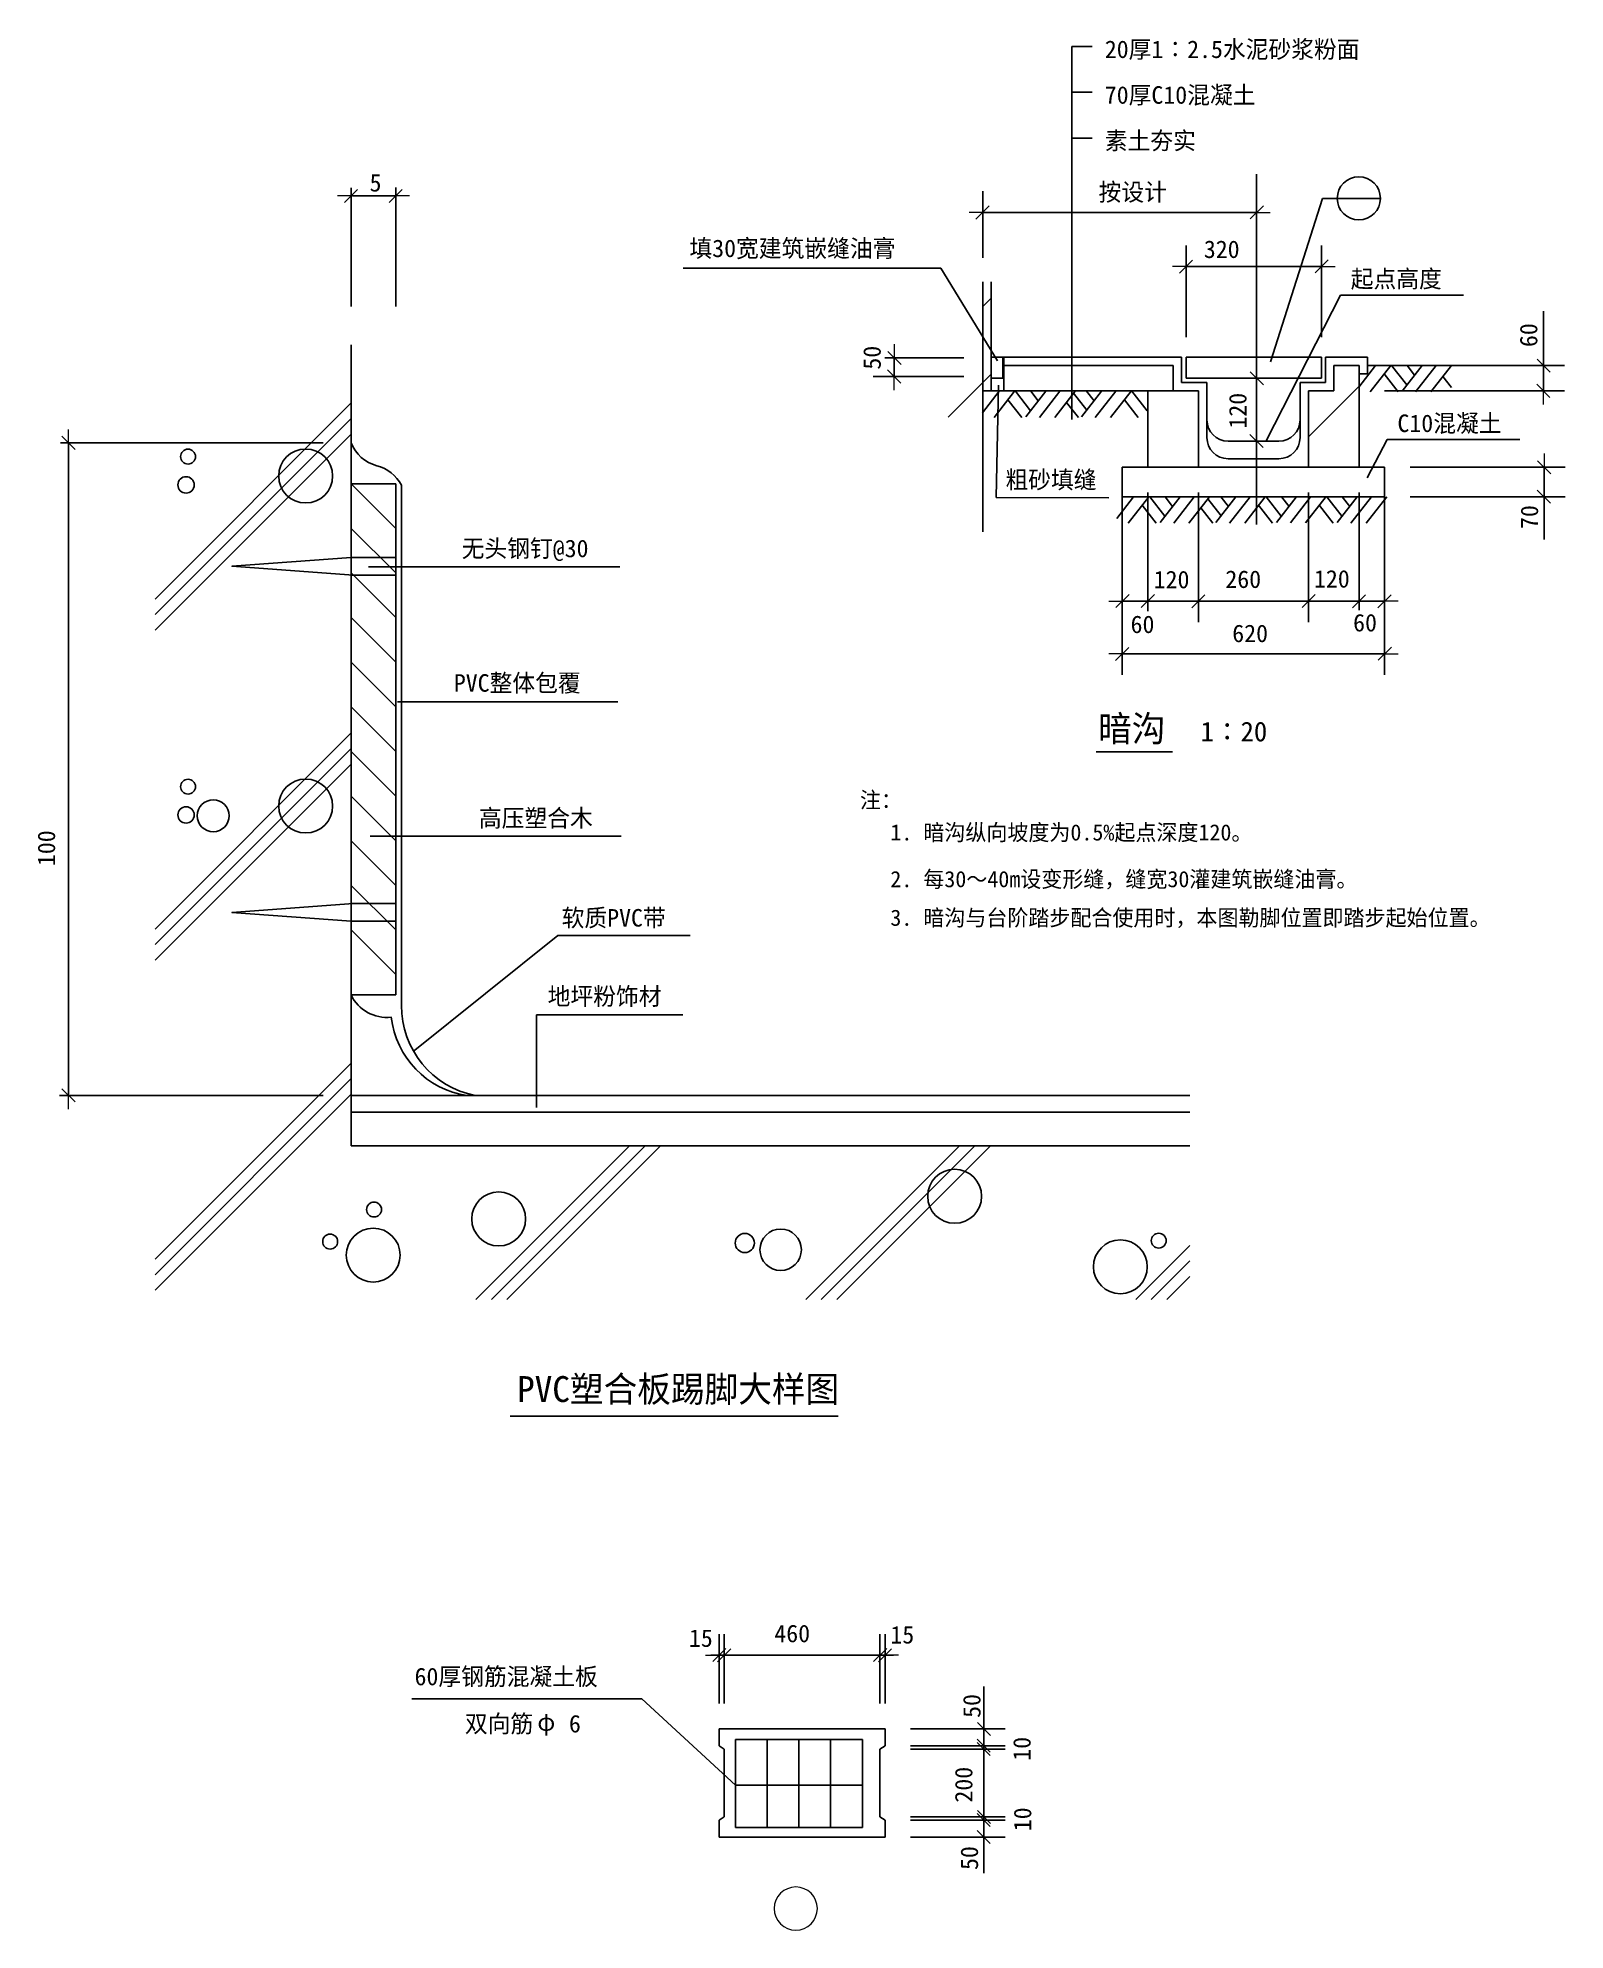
# Model space of a CAD drawing. Header units: metres. Extents: x 38127 to 56176, y 17543 to 39894.
import ezdxf

# ---------------------------------------------------------------- set-up
doc = ezdxf.new("R2010")
doc.units = ezdxf.units.M
for name, color, linetype in [('1', 3, 'Continuous'), ('DIM', 4, 'Continuous'), ('ENG', 4, 'Continuous'), ('FLINE', 11, 'Continuous'), ('HAT', 5, 'Continuous'), ('I-TEXT', 7, 'Continuous'), ('PUB_DIM', 3, 'Continuous'), ('PUB_TEXT', 7, 'Continuous'), ('Q', 4, 'Continuous'), ('WALL', 2, 'Continuous')]:
    doc.layers.add(name, color=color, linetype=linetype)

# ---------------------------------------------------------------- blocks, each defined once
blk = doc.blocks.new('_INDEX1')
at = {"lineweight": 15}
for start, end in [(0, 180), (180, 0)]:
    blk.add_arc((0, 0), 0.5, start, end, dxfattribs=at)
blk = doc.blocks.new('_INDEX')
blk.add_line((-0.5, 0), (0.5, 0))
blk.add_circle((0, 0), 0.5)
blk = doc.blocks.new('WAL')
blk.add_line((-0.5, -0.5), (0.5, 0.5))
blk = doc.blocks.new('_DIMX')
at = {"color": 5}
blk.add_lwpolyline([(-75.52, -75.52), (79.15, 79.15)], dxfattribs=at)
at = {"layer": '1', "color": 6, "lineweight": 15}
blk.add_line((-160.36, 0), (160.36, 0), dxfattribs=at)

msp = doc.modelspace()

# ---------------------------------------------------------------- hatches: boundary and pattern name
at = {"layer": '1'}
h = msp.add_hatch(dxfattribs=at)
h.set_pattern_fill('ANSI31', scale=1000)
h.paths.add_polyline_path([(49292.22, 37010.35), (48884.91, 37010.35), (48884.91, 34058.05), (49292.22, 34058.72)])
h.paths.add_polyline_path([(51842.22, 35723.17), (51242.22, 35723.17), (51242.22, 34823.17), (51842.22, 34823.17)])
h.paths.add_polyline_path([(53742.22, 36023.17), (53442.22, 36023.17), (53442.22, 35723.17), (53142.22, 35723.17), (53142.22, 34823.17), (53742.22, 34823.17)])
h = msp.add_hatch(dxfattribs=at)
h.set_pattern_fill('AN33C', scale=200)
h.set_pattern_definition([(45, (0, 0), (-449.013, 449.013), [])])
h.paths.add_polyline_path([(49392.22, 37010.35), (49292.22, 37010.35), (49292.22, 35723.17), (49392.22, 35723.17), (49392.22, 36123.17)])
h = msp.add_hatch(dxfattribs=at)
h.set_pattern_fill('NET', scale=400)
h.paths.add_polyline_path([(49392.22, 35873.17), (49542.22, 35873.17), (49542.22, 36023.17), (49542.22, 36123.17), (49392.22, 36123.17)])
h = msp.add_hatch(dxfattribs=at)
h.set_pattern_fill('AR-CONC', scale=100)
h.paths.add_polyline_path([(51242.22, 35723.17), (51542.22, 35723.17), (51542.22, 36023.17), (49542.22, 36023.17), (49542.22, 35723.17)])
h.paths.add_polyline_path([(50942.22, 34823.17), (50942.22, 34473.17), (51704.68, 34473.17), (51706.1, 34474.59), (51707.52, 34473.17), (52302.98, 34473.17), (52305.82, 34476.01), (52308.65, 34473.17), (52901.28, 34473.17), (52905.54, 34477.43), (52909.79, 34473.17), (53499.58, 34473.17), (53505.26, 34478.85), (53510.93, 34473.17), (54042.22, 34473.17), (54042.22, 34823.17)])
h = msp.add_hatch(dxfattribs=at)
h.set_pattern_fill('AN31C', scale=1000)
h.set_pattern_definition([(45, (0, 0), (-2245.06, 2245.06), [])])
h.paths.add_polyline_path([(53297.15, 35873.2), (53297.15, 36123.2), (51697.15, 36123.2), (51697.15, 35873.2)])
at = {"layer": 'HAT'}
h = msp.add_hatch(dxfattribs=at)
h.set_pattern_fill('AR-SAND', scale=658.8)
h.paths.add_polyline_path([(41829.81, 33548.72), (40419.96, 33652.19), (41829.81, 33757.6), (41829.81, 36268.41), (39512.93, 36268.41), (39512.93, 24992.45), (51738.27, 24992.45), (51738.27, 26807.94), (41829.81, 26807.94), (41829.81, 29458.66), (40419.96, 29564.07), (41829.81, 29667.55)])
h.paths.add_polyline_path([(41829.81, 29667.55), (40419.96, 29564.07), (41829.81, 29458.66)])
h.paths.add_polyline_path([(41829.81, 33757.6), (40419.96, 33652.19), (41829.81, 33548.72)])

# ---------------------------------------------------------------- linework, layer by layer
for p, q in [((49292.22, 34058.72), (49292.22, 37010.35)), ((49392.22, 36123.17), (49392.22, 37010.35)), ((49542.22, 36123.17), (49392.22, 36123.17)), ((49392.22, 36123.17), (49392.22, 35723.17)), ((49542.22, 36023.17), (49542.22, 36123.17)), ((51642.22, 36123.17), (49542.22, 36123.17)), ((49542.22, 36023.17), (49542.22, 35723.17)), ((51542.22, 36023.17), (49542.22, 36023.17)), ((51542.22, 35723.17), (51542.22, 36023.17)), ((51642.22, 35823.17), (51642.22, 36123.17)), ((53297.15, 36123.2), (51697.15, 36123.2)), ((51697.15, 36123.2), (51697.15, 35873.2)), ((53297.15, 35873.2), (53297.15, 36123.2)), ((53342.22, 36123.17), (53342.22, 35823.17)), ((53839.12, 36123.17), (53342.22, 36123.17)), ((53442.22, 36023.17), (53442.22, 35723.17)), ((53742.22, 36023.17), (53442.22, 36023.17)), ((53935.13, 36024.69), (53735.98, 35769.2)), ((53742.22, 36023.17), (53742.22, 34823.17)), ((53839.12, 35925.7), (53839.12, 36123.17)), ((54816.8, 36023.17), (53839.12, 36023.17)), ((54115.83, 36024.69), (53872.76, 35712.84)), ((54125.19, 36024.69), (54305.03, 35793.97)), ((54484.86, 36024.69), (54248.04, 35720.86)), ((54396.06, 35910.76), (54307, 36024.69)), ((54651.82, 36024.69), (54408.75, 35712.84)), ((54832.52, 36024.69), (54589.45, 35712.84)), ((49392.22, 35873.17), (49542.22, 35873.17)), ((51642.22, 35823.17), (51942.22, 35823.17)), ((51697.15, 35873.2), (53297.15, 35873.2)), ((51942.22, 35823.17), (51942.22, 35173.17)), ((53042.22, 35823.17), (53342.22, 35823.17)), ((53042.22, 35173.17), (53042.22, 35823.17)), ((53737.5, 35925.7), (53839.12, 35925.7)), ((54037.12, 35923.71), (54201.48, 35712.84)), ((54730.3, 35893.55), (54831.15, 35764.17)), ((49488.63, 35720.06), (49289.48, 35464.57)), ((49292.22, 35723.17), (51242.22, 35723.17)), ((49669.33, 35720.06), (49426.25, 35408.22)), ((49590.61, 35619.08), (49754.97, 35408.22)), ((49678.69, 35720.06), (49858.52, 35489.35)), ((50038.36, 35720.06), (49801.54, 35416.23)), ((49949.56, 35606.13), (49860.49, 35720.06)), ((50205.32, 35720.06), (49962.24, 35408.22)), ((50386.02, 35720.06), (50142.94, 35408.22)), ((50283.8, 35588.92), (50424.65, 35408.22)), ((50367.19, 35695.91), (50522.81, 35496.27)), ((50697.25, 35720.06), (50460.42, 35416.23)), ((50608.44, 35606.13), (50519.38, 35720.06)), ((50864.21, 35720.06), (50621.13, 35408.22)), ((51044.91, 35720.06), (50801.83, 35408.22)), ((50966.19, 35619.08), (51130.55, 35408.22)), ((51054.27, 35720.06), (51234.1, 35489.35)), ((51242.22, 35723.17), (51842.22, 35723.17)), ((51242.22, 34823.17), (51242.22, 35723.17)), ((51842.22, 35723.17), (51842.22, 34823.17)), ((53142.22, 34823.17), (53142.22, 35723.17)), ((53142.22, 35723.17), (53442.22, 35723.17)), ((52192.22, 35130.45), (52792.22, 35130.45)), ((52192.22, 34923.17), (52792.22, 34923.17)), ((50942.22, 34823.17), (54042.22, 34823.17)), ((50942.22, 34473.17), (50942.22, 34823.17)), ((54042.22, 34823.17), (54042.22, 34473.17)), ((51075.55, 34474.02), (50876.4, 34218.53)), ((54042.22, 34473.17), (50942.22, 34473.17)), ((51256.25, 34474.02), (51013.18, 34162.18)), ((51265.61, 34474.02), (51445.45, 34243.31)), ((51625.28, 34474.02), (51388.46, 34170.2)), ((51536.48, 34360.1), (51447.42, 34474.02)), ((51792.24, 34474.02), (51549.17, 34162.18)), ((51972.94, 34474.02), (51729.87, 34162.18)), ((51954.11, 34449.87), (52109.73, 34250.23)), ((52284.17, 34474.02), (52047.35, 34170.2)), ((52195.37, 34360.1), (52106.3, 34474.02)), ((52451.13, 34474.02), (52208.05, 34162.18)), ((52631.83, 34474.02), (52388.76, 34162.18)), ((52641.19, 34474.02), (52821.02, 34243.31)), ((52997.5, 34469.71), (52764.04, 34170.2)), ((52912.06, 34360.1), (52822.99, 34474.02)), ((53171.18, 34478.33), (52928.1, 34166.49)), ((53351.88, 34478.33), (53108.8, 34166.49)), ((53359.19, 34472.36), (53539.03, 34241.64)), ((53718.87, 34472.36), (53482.04, 34168.53)), ((53630.06, 34358.43), (53541, 34472.36)), ((53885.82, 34472.36), (53642.75, 34160.51)), ((54066.52, 34472.36), (53823.45, 34160.51)), ((51177.54, 34373.04), (51341.9, 34162.18)), ((51870.72, 34342.88), (52011.58, 34162.18)), ((52553.12, 34373.04), (52717.47, 34162.18)), ((53271.12, 34371.37), (53435.48, 34160.51)), ((46178.68, 19921.08), (48138.68, 19921.08)), ((46178.68, 19921.08), (46178.68, 19721.08)), ((48138.68, 19921.08), (48138.68, 19721.08)), ((46178.68, 19721.08), (46238.68, 19681.08)), ((46238.68, 19681.08), (46238.68, 18881.08)), ((46369.89, 19795.33), (47870.57, 19795.33)), ((46369.89, 19795.33), (46369.89, 18753.93)), ((46745.06, 19795.33), (46745.06, 18753.93)), ((47120.23, 19795.33), (47120.23, 18753.93)), ((47495.4, 19795.33), (47495.4, 18753.93)), ((47870.57, 19795.33), (47870.57, 18753.93)), ((48138.68, 19721.08), (48078.68, 19681.08)), ((48078.68, 19681.08), (48078.68, 18881.08)), ((46369.89, 19253.8), (47870.57, 19253.8)), ((46238.68, 18881.08), (46178.68, 18841.08)), ((46178.68, 18841.08), (46178.68, 18641.08)), ((48078.68, 18881.08), (48138.68, 18841.08)), ((48138.68, 18841.08), (48138.68, 18641.08)), ((46178.68, 18641.08), (48138.68, 18641.08)), ((46369.89, 18753.93), (47870.57, 18753.93))]:
    msp.add_line(p, q)
for centre, start, end in [((52192.22, 35380.45), 180, 270), ((52792.22, 35380.45), 270, 0), ((52192.22, 35173.17), 180, 270), ((52792.22, 35173.17), 270, 0)]:
    msp.add_arc(centre, 250, start, end)
at = {"layer": '1'}
for p, q in [((52529.71, 34144.68), (52529.71, 38284.43)), ((50633.56, 31461.79), (51535.51, 31461.79)), ((43707.78, 23615.51), (47584.19, 23615.51))]:
    msp.add_line(p, q, dxfattribs=at)
at = {"layer": 'DIM'}
for p, q in [((41829.81, 36722.3), (41829.81, 38123.35)), ((42341.86, 38026.67), (41844.81, 38026.67)), ((42356.86, 36722.3), (42356.86, 38125.19)), ((41498.05, 35108.91), (38393.03, 35108.91)), ((38490.91, 27415.87), (38490.91, 35093.91)), ((41498.05, 27400.87), (38383.13, 27400.87))]:
    msp.add_line(p, q, dxfattribs=at)
at = {"layer": 'ENG'}
for p, q in [((42356.86, 33546.78), (41829.81, 33546.78)), ((42356.86, 29669.48), (41829.81, 29669.48))]:
    msp.add_line(p, q, dxfattribs=at)
for points in [[(42356.86, 33757.6), (41829.81, 33757.6), (40419.96, 33652.19), (41856.16, 33546.78)], [(42356.86, 29458.66), (41829.81, 29458.66), (40419.96, 29564.07), (41856.16, 29669.48)]]:
    msp.add_lwpolyline(points, dxfattribs=at)
at = {"layer": 'FLINE'}
for p, q in [((51738.27, 27400.87), (41829.81, 27400.87)), ((51738.27, 27203.23), (41829.81, 27203.23))]:
    msp.add_line(p, q, dxfattribs=at)
for points in [[(41829.81, 35108.91, 0.24), (42131.68, 34840.42, -0.21), (42423.38, 34608.71), (42423.38, 28465.5, 0.36), (43296.04, 27400.87)], [(41829.81, 28589.04, 0.32), (42302.52, 28326.22, 0.34), (43199.2, 27400.87)]]:
    msp.add_lwpolyline(points, format="xyb", dxfattribs=at)
at = {"layer": 'HAT'}
for p, q in [((39512.93, 33265.35), (41829.81, 35582.23)), ((39512.93, 33081.57), (41829.81, 35398.46)), ((39512.93, 32897.8), (41829.81, 35214.68)), ((39512.93, 29366.86), (41829.81, 31683.74)), ((39512.93, 29183.08), (41829.81, 31499.96)), ((39512.93, 28999.3), (41829.81, 31316.18)), ((39512.93, 25468.36), (41829.81, 27785.24)), ((39512.93, 25284.58), (41829.81, 27601.46)), ((39512.93, 25100.81), (41829.81, 27417.69)), ((43303.07, 24992.45), (45118.56, 26807.94)), ((43486.84, 24992.45), (45302.34, 26807.94)), ((43670.62, 24992.45), (45486.12, 26807.94)), ((47201.56, 24992.45), (49017.06, 26807.94)), ((47385.34, 24992.45), (49200.83, 26807.94)), ((47569.12, 24992.45), (49384.61, 26807.94)), ((51100.06, 24992.45), (51738.27, 25630.66)), ((51283.84, 24992.45), (51738.27, 25446.88)), ((51467.61, 24992.45), (51738.27, 25263.11))]:
    msp.add_line(p, q, dxfattribs=at)
for centre, radius in [((39901.51, 34947.55), 88.1), ((41291.69, 34718.95), 318.41), ((39878.03, 34614.03), 96.94), ((39901.51, 31049.06), 88.1), ((41291.69, 30820.45), 318.41), ((40199.17, 30705.54), 188.39), ((39878.03, 30715.53), 96.94), ((48960.84, 26211.09), 318.41), ((43572.93, 25943.53), 318.41), ((42099.78, 26054.47), 88.1), ((41581.09, 25676.29), 88.1), ((42090.04, 25515.55), 318.41), ((46481.09, 25658.75), 113.09), ((46904.79, 25579.45), 244.91), ((51372.63, 25687.02), 88.1), ((50919.46, 25378.37), 318.41)]:
    msp.add_circle(centre, radius, dxfattribs=at)
at = {"layer": 'I-TEXT'}
for p, q in [((42035.56, 33646.84), (45002.88, 33646.84)), ((42377.94, 32050.12), (44980.06, 32050.12)), ((42053.8, 30463.56), (45018.44, 30463.56)), ((42560.55, 27921.48), (44272.47, 29290.09)), ((44272.47, 29290.09), (45835.45, 29290.09)), ((44021.38, 27259.98), (44021.38, 28354.87)), ((44021.38, 28354.87), (45747.31, 28354.87))]:
    msp.add_line(p, q, dxfattribs=at)
at = {"layer": 'PUB_DIM'}
for p, q in [((49292.22, 37294.26), (49292.22, 38082.82)), ((52529.7, 37294.26), (52529.7, 38082.82)), ((52691.76, 36065.96), (53306.89, 37997.85)), ((53306.89, 37997.85), (53585.21, 37997.85)), ((52528.7, 37832.82), (49293.22, 37832.82)), ((51697.15, 36360.48), (51697.15, 37443.04)), ((53297.15, 36360.48), (53297.15, 37443.04)), ((53296.15, 37193.04), (51698.15, 37193.04)), ((55919.18, 35723.17), (55919.18, 36664.39)), ((49067.98, 36113.85), (48137.25, 36113.85)), ((48247.79, 36114.85), (48247.79, 36115.85)), ((48247.79, 36113.85), (48247.79, 35892.18)), ((54042.22, 36023.17), (55800.51, 36023.17)), ((55760.14, 36023.17), (56169.18, 36023.17)), ((55919.18, 36024.17), (55919.18, 36025.17)), ((49067.98, 35892.18), (47997.79, 35892.18)), ((48247.79, 35891.18), (48247.79, 35890.18)), ((52529.71, 35874.21), (52529.71, 35875.21)), ((52529.71, 35873.21), (52529.71, 35130.45)), ((54042.22, 35723.17), (56169.18, 35723.17)), ((55919.18, 35722.17), (55919.18, 35721.17)), ((52529.71, 35129.45), (52529.71, 35128.45)), ((54342.22, 34823.17), (56175.59, 34823.16)), ((55925.59, 34824.16), (55925.59, 34825.16)), ((55925.59, 33969.14), (55925.59, 34823.16)), ((50942.22, 34523.17), (50942.22, 32990.73)), ((51242.22, 34523.17), (51242.22, 33123.81)), ((51242.22, 34523.17), (51242.22, 33123.81)), ((51842.22, 34523.17), (51842.22, 32990.73)), ((51842.22, 34523.17), (51842.22, 32990.73)), ((53142.22, 34523.17), (53142.22, 32990.73)), ((53142.22, 34523.17), (53142.22, 32990.73)), ((53742.22, 34523.17), (53742.22, 33135.92)), ((53742.22, 34523.17), (53742.22, 33153.07)), ((54042.22, 34523.17), (54042.22, 32990.73)), ((54342.22, 34473.17), (55814.61, 34473.16)), ((55795.76, 34473.16), (56175.59, 34473.16)), ((55925.59, 34472.16), (55925.59, 34471.16)), ((50942.22, 34173.17), (50942.22, 32369.46)), ((54042.22, 34173.17), (54042.22, 32369.46)), ((50941.22, 33240.73), (50940.22, 33240.73)), ((50942.22, 33240.73), (51242.22, 33240.73)), ((51241.22, 33240.73), (51240.22, 33240.73)), ((51242.22, 33240.73), (51842.22, 33240.73)), ((51243.22, 33240.73), (51244.22, 33240.73)), ((51843.22, 33240.73), (53141.22, 33240.73)), ((51843.22, 33240.73), (51844.22, 33240.73)), ((53141.22, 33240.73), (53140.22, 33240.73)), ((53142.22, 33240.73), (53742.22, 33240.73)), ((53741.22, 33240.73), (53740.22, 33240.73)), ((53742.22, 33240.73), (54042.22, 33240.73)), ((53743.22, 33240.73), (53744.22, 33240.73)), ((54043.22, 33240.73), (54044.22, 33240.73)), ((50943.22, 32619.46), (54041.22, 32619.46)), ((46178.69, 20221.08), (46178.69, 21040.05)), ((46238.69, 20221.08), (46238.69, 21040.05)), ((46238.69, 20221.08), (46238.69, 21040.05)), ((48078.69, 20221.08), (48078.69, 21040.05)), ((48078.69, 20221.08), (48078.69, 21040.05)), ((48138.69, 20221.08), (48138.69, 21040.05)), ((46177.69, 20790.05), (46176.69, 20790.05)), ((46179.13, 20790.05), (46240.69, 20790.05)), ((48077.69, 20790.05), (46179.13, 20790.05)), ((46268.69, 20790.05), (46238.69, 20790.05)), ((48077.69, 20790.05), (48076.69, 20790.05)), ((48138.69, 20790.05), (48078.69, 20790.05)), ((48139.69, 20790.05), (48140.69, 20790.05)), ((49306.72, 19721.09), (49306.72, 20422.51)), ((48438.68, 19921.09), (49255.63, 19921.09)), ((49172.54, 19921.09), (49556.72, 19921.09)), ((49306.72, 19922.09), (49306.72, 19923.09)), ((48438.68, 19721.09), (49556.72, 19721.09)), ((48438.68, 19721.09), (49556.72, 19721.09)), ((48438.68, 19681.09), (49556.72, 19681.09)), ((48438.68, 19681.09), (49556.72, 19681.09)), ((49306.72, 19722.09), (49306.72, 19723.09)), ((49306.72, 19681.09), (49306.72, 19721.09)), ((49306.72, 19720.09), (49306.72, 19719.09)), ((49306.72, 19680.09), (49306.72, 19679.09)), ((49306.72, 18882.09), (49306.72, 19680.09)), ((48438.68, 18881.09), (49556.72, 18881.09)), ((48438.68, 18881.09), (49556.72, 18881.09)), ((48438.68, 18841.09), (49556.72, 18841.09)), ((48438.68, 18841.09), (49556.72, 18841.09)), ((49306.72, 18882.09), (49306.72, 18883.09)), ((49306.72, 18841.09), (49306.72, 18881.09)), ((49306.72, 18842.09), (49306.72, 18843.09)), ((49306.72, 18213.81), (49306.72, 18841.09)), ((49306.72, 18840.09), (49306.72, 18839.09)), ((48438.68, 18641.09), (49229.5, 18641.09)), ((49190.86, 18641.09), (49556.72, 18641.09)), ((49306.72, 18640.09), (49306.72, 18639.09))]:
    msp.add_line(p, q, dxfattribs=at)
at = {"layer": 'PUB_TEXT'}
for p, q in [((50345.38, 38710.95), (50345.38, 39790.95)), ((50345.38, 39790.95), (50585.38, 39790.95)), ((50345.38, 39250.95), (50585.38, 39250.95)), ((50345.38, 35386.61), (50345.38, 38710.95)), ((50345.38, 38710.95), (50585.38, 38710.95)), ((45753.51, 37172.65), (48798.75, 37172.65)), ((49467.22, 36078.82), (48798.75, 37172.65)), ((52642.69, 35135.71), (53521.44, 36854.34)), ((53521.44, 36854.34), (54975.69, 36854.34)), ((49479.77, 35790.3), (49452.81, 34464.5)), ((53835.28, 34696.65), (54073.8, 35148.26)), ((54073.8, 35148.26), (55638.81, 35148.26)), ((49452.81, 34464.5), (50783.81, 34459.94)), ((45265.22, 20274.37), (42547.27, 20274.37)), ((46369.89, 19253.8), (45265.22, 20274.37))]:
    msp.add_line(p, q, dxfattribs=at)
at = {"layer": 'WALL'}
for p, q in [((41829.81, 36268.41), (41829.81, 26807.94)), ((41829.81, 34627.23), (42356.86, 34627.23)), ((42356.86, 34627.23), (42356.86, 28589.04)), ((41829.81, 28589.04), (42356.86, 28589.04)), ((51738.27, 26807.94), (41829.81, 26807.94))]:
    msp.add_line(p, q, dxfattribs=at)

# ---------------------------------------------------------------- block references
at = {"layer": 'FLINE', "xscale": 527.05, "yscale": 527.05, "zscale": 527.05, "rotation": 270}
for p in [(42093.33, 34363.7), (42093.33, 33836.66), (42093.33, 33309.61), (42093.33, 32782.57), (42093.33, 32255.52), (42093.33, 31728.47), (42093.33, 31201.43), (42093.33, 30674.38), (42093.33, 30147.34), (42093.33, 29620.29), (42093.33, 29093.25)]:
    msp.add_blockref('WAL', p, dxfattribs=at)
at = {"layer": 'PUB_DIM', "xscale": 510, "yscale": 510, "zscale": 510}
msp.add_blockref('_INDEX', (53737.11, 37997.85), dxfattribs=at)
at = {"layer": 'PUB_DIM'}
for p, rotation in [((41829.81, 38026.67), 180), ((42356.86, 38026.67), 180), ((49292.22, 37832.82), 180), ((51697.15, 37193.04), 180), ((48247.79, 36113.85), 270), ((48247.79, 35892.18), 90), ((52529.71, 35873.21), 270), ((55919.18, 36023.17), 270), ((55919.18, 35723.17), 90), ((38490.91, 35108.91), 90), ((52529.71, 35130.45), 90), ((55925.59, 34823.16), 270), ((55925.59, 34473.16), 90), ((51842.22, 33240.73), 180), ((53742.22, 33240.73), 180), ((54042.22, 33240.73), 180), ((50942.22, 32619.46), 180), ((38490.91, 27400.87), 90), ((46238.69, 20790.05), 180), ((48078.69, 20790.05), 360), ((48138.69, 20790.05), 180), ((49306.72, 19921.09), 270), ((49306.72, 19721.09), 90), ((49306.72, 19681.09), 90), ((49306.72, 18841.09), 90), ((49306.72, 18881.09), 270), ((49306.72, 18641.09), 90)]:
    msp.add_blockref('_DIMX', p, dxfattribs=dict(at, rotation=rotation))
for p in [(52529.7, 37832.82), (53297.15, 37193.04), (50942.22, 33240.73), (51242.22, 33240.73), (53142.22, 33240.73), (54042.22, 32619.46), (46178.69, 20790.05)]:
    msp.add_blockref('_DIMX', p, dxfattribs=at)
at = {"layer": 'PUB_TEXT', "xscale": 510, "yscale": 510, "zscale": 510}
msp.add_blockref('_INDEX1', (47083.45, 17797.6), dxfattribs=at)

# ---------------------------------------------------------------- texts
at = {"layer": '1'}
for s, p in [('5', (42047, 38079.05)), ('按设计', (50661.71, 37969.82)), ('320', (51905.8, 37293.66)), ('120', (51313.01, 33392.46)), ('260', (52160.14, 33396.25)), ('120', (53207.11, 33400.68)), ('60', (53669.74, 32882.97)), ('60', (51039.95, 32863.48)), ('620', (52241.54, 32756.49)), ('15', (45820.88, 20888.84)), ('15', (48201.55, 20928.27))]:
    msp.add_text(s, height=207, dxfattribs=at).set_placement(p)
for s, rotation, p in [('60', 90, (55846.75, 36241.84)), ('50', 90, (48087.46, 35975.4)), ('120', 90, (52409.79, 35278.71)), ('70', 90, (55856.15, 34093.15)), ('100', 90, (38331, 30111.13)), ('460', 360, (46830.08, 20943.52)), ('50', 90, (49266.69, 20049.97)), ('10', 90, (49858.85, 19543.86)), ('200', 90, (49170.8, 19049.37)), ('10', 90, (49866.26, 18711.24)), ('50', 90, (49237.45, 18253.23))]:
    msp.add_text(s, height=207, rotation=rotation, dxfattribs=at).set_placement(p)
at = {"layer": 'I-TEXT'}
for s, p in [('无头钢钉@30', (43135, 33759.68)), ('PVC整体包覆', (43042.48, 32170.81)), ('高压塑合木', (43339.01, 30574.53)), ('软质PVC带', (44316.38, 29396.85)), ('地坪粉饰材', (44151.21, 28470.5))]:
    msp.add_text(s, height=207, dxfattribs=at).set_placement(p)
at = {"layer": 'PUB_TEXT'}
for s, height, p in [('20厚1∶2.5水泥砂浆粉面', 207, (50735.38, 39655.95)), ('70厚C10混凝土', 207, (50735.38, 39115.95)), ('素土夯实', 207, (50735.38, 38575.95)), ('填30宽建筑嵌缝油膏', 207, (45826.87, 37304.67)), ('起点高度', 207, (53641.44, 36944.34)), ('C10混凝土', 207, (54193.8, 35238.26)), ('粗砂填缝', 207, (49561.04, 34571.43)), ('暗沟 ', 306, (50655.93, 31582.58)), ('1∶20', 231.8, (51866.58, 31584.48)), ('注：', 191, (47841.37, 30796.56)), ('1. 暗沟纵向坡度为0.5%起点深度120。', 191, (48200.92, 30413.9)), ('2. 每30～40m设变形缝，缝宽30灌建筑嵌缝油膏。', 191, (48200.77, 29861.92)), ('3. 暗沟与台阶踏步配合使用时，本图勒脚位置即踏步起始位置。', 191, (48200.77, 29406.25)), ('PVC塑合板踢脚大样图', 306, (43789.8, 23780.75)), ('60厚钢筋混凝土板', 207, (42578.35, 20435.21)), ('双向筋   6', 207, (43173.22, 19877.91))]:
    msp.add_text(s, height=height, dxfattribs=at).set_placement(p)
at = {"layer": 'Q'}
msp.add_text('φ', height=207, dxfattribs=at).set_placement((44028.32, 19897.86))

doc.saveas('drawing.dxf')
